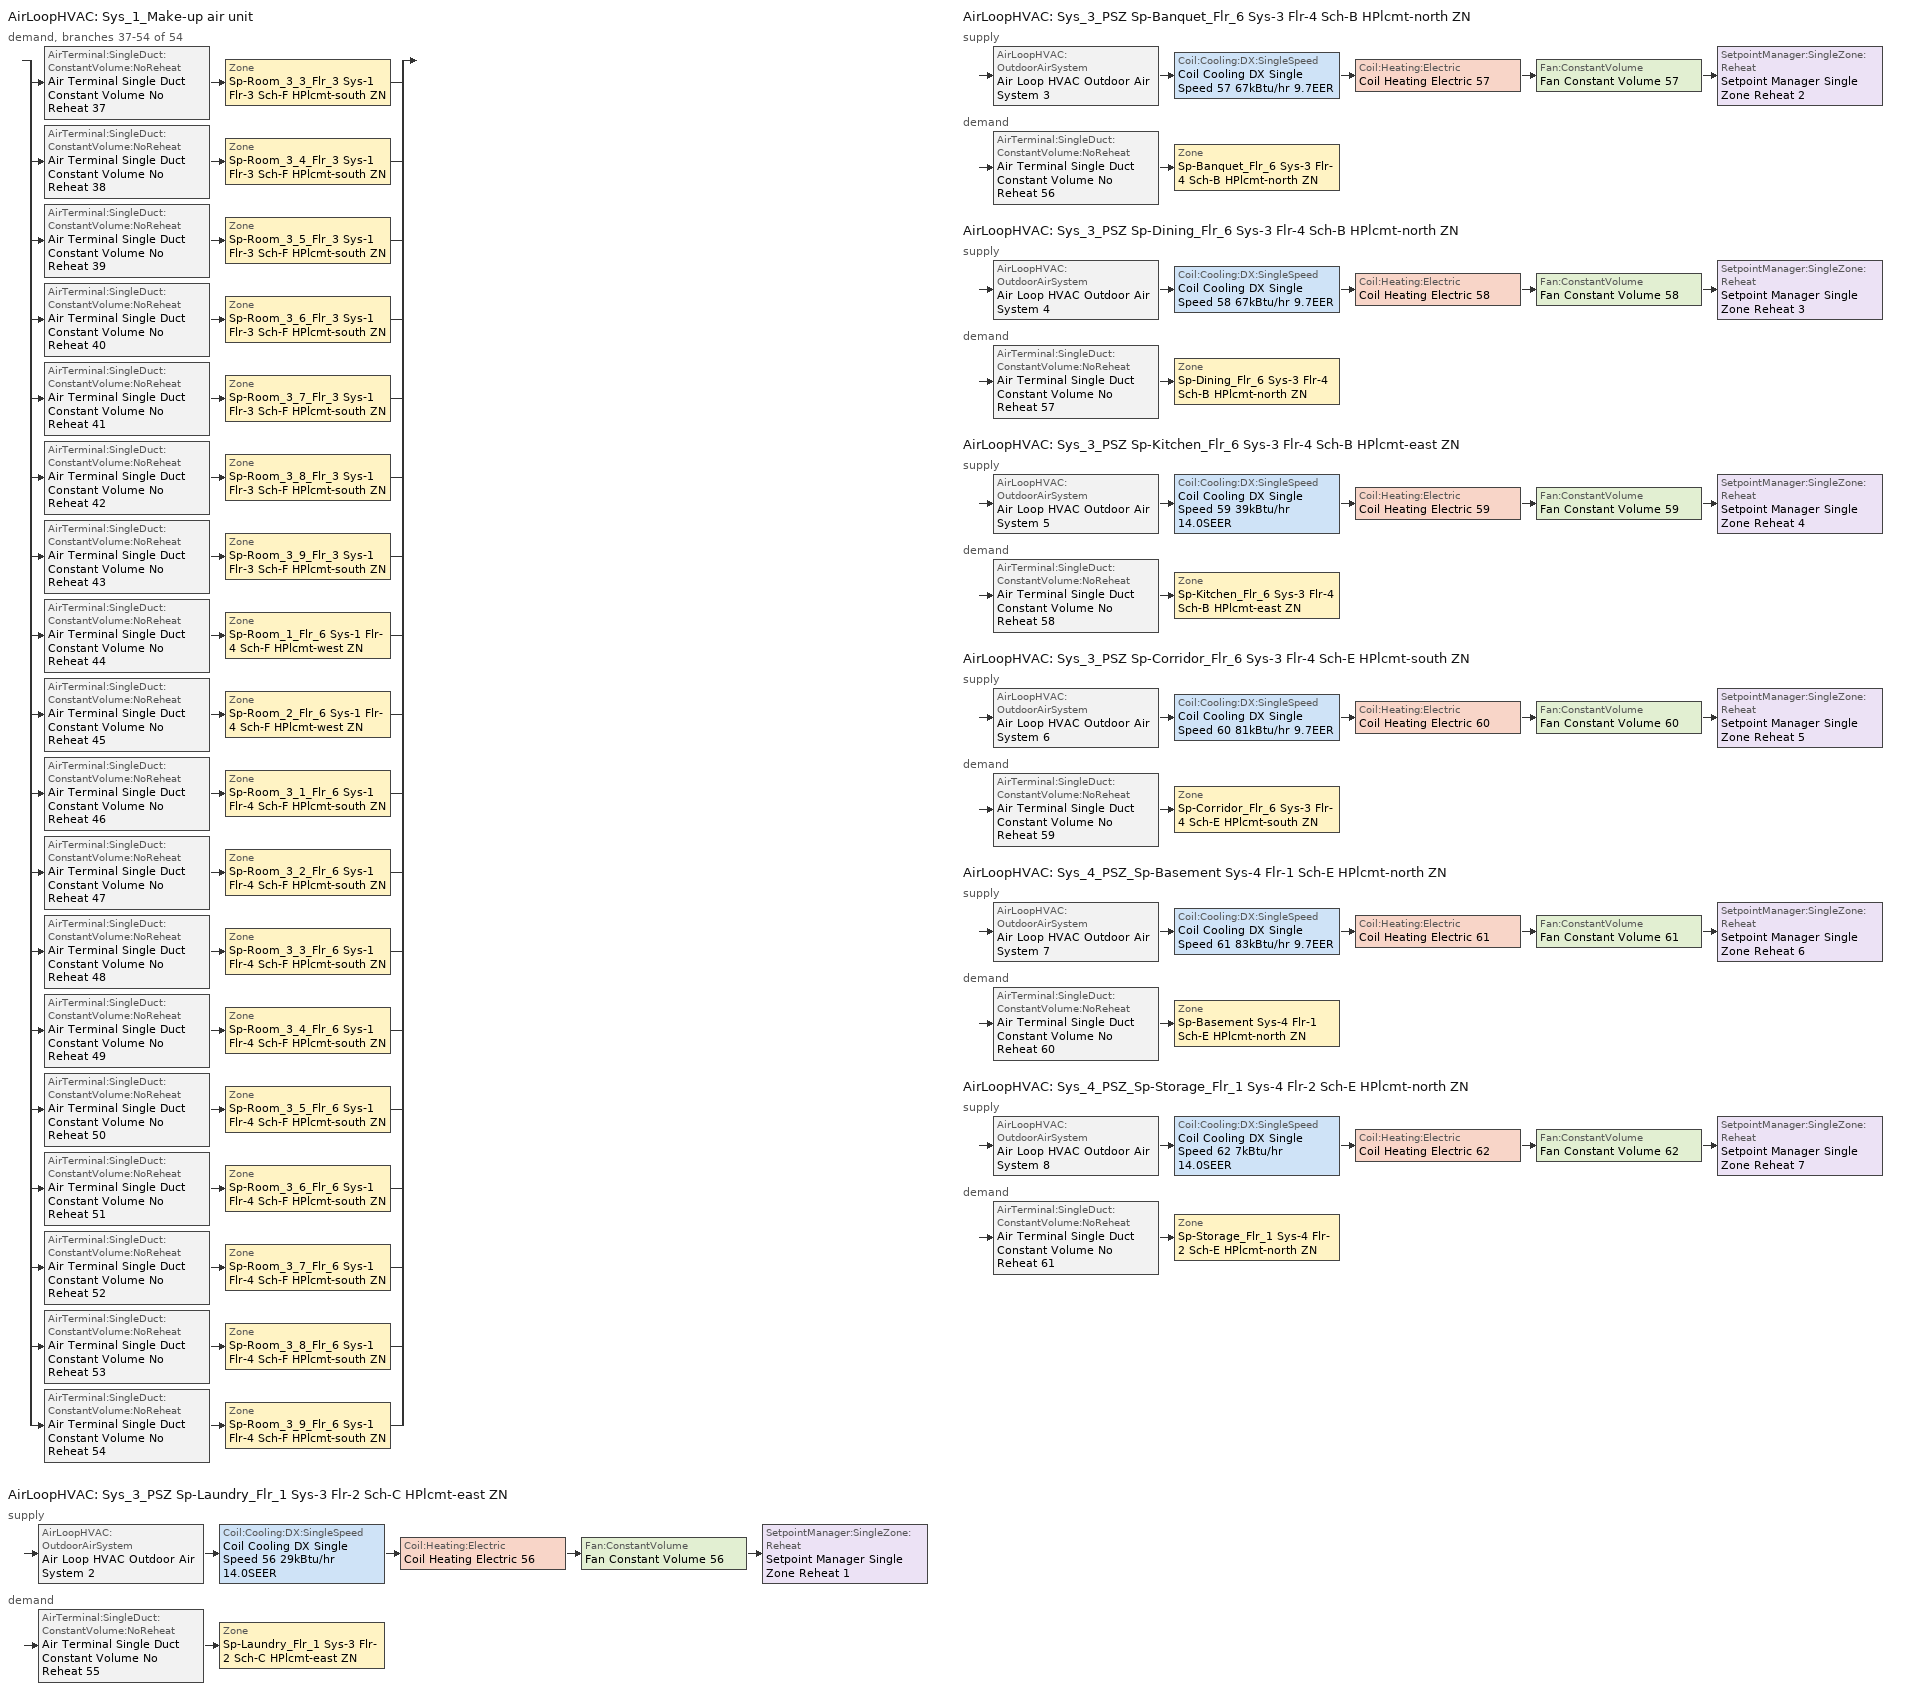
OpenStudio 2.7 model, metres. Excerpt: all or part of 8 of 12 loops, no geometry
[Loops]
AirLoopHVAC 'Sys_1_Make-up air unit'
 demand, branches 37-54 of 54: split
  | AirTerminal:SingleDuct:ConstantVolume:NoReheat 'Air Terminal Single Duct Constant Volume No Reheat 37' > Zone 'Sp-Room_3_3_Flr_3 Sys-1 Flr-3 Sch-F HPlcmt-south ZN'
  | AirTerminal:SingleDuct:ConstantVolume:NoReheat 'Air Terminal Single Duct Constant Volume No Reheat 38' > Zone 'Sp-Room_3_4_Flr_3 Sys-1 Flr-3 Sch-F HPlcmt-south ZN'
  | AirTerminal:SingleDuct:ConstantVolume:NoReheat 'Air Terminal Single Duct Constant Volume No Reheat 39' > Zone 'Sp-Room_3_5_Flr_3 Sys-1 Flr-3 Sch-F HPlcmt-south ZN'
  | AirTerminal:SingleDuct:ConstantVolume:NoReheat 'Air Terminal Single Duct Constant Volume No Reheat 40' > Zone 'Sp-Room_3_6_Flr_3 Sys-1 Flr-3 Sch-F HPlcmt-south ZN'
  | AirTerminal:SingleDuct:ConstantVolume:NoReheat 'Air Terminal Single Duct Constant Volume No Reheat 41' > Zone 'Sp-Room_3_7_Flr_3 Sys-1 Flr-3 Sch-F HPlcmt-south ZN'
  | AirTerminal:SingleDuct:ConstantVolume:NoReheat 'Air Terminal Single Duct Constant Volume No Reheat 42' > Zone 'Sp-Room_3_8_Flr_3 Sys-1 Flr-3 Sch-F HPlcmt-south ZN'
  | AirTerminal:SingleDuct:ConstantVolume:NoReheat 'Air Terminal Single Duct Constant Volume No Reheat 43' > Zone 'Sp-Room_3_9_Flr_3 Sys-1 Flr-3 Sch-F HPlcmt-south ZN'
  | AirTerminal:SingleDuct:ConstantVolume:NoReheat 'Air Terminal Single Duct Constant Volume No Reheat 44' > Zone 'Sp-Room_1_Flr_6 Sys-1 Flr-4 Sch-F HPlcmt-west ZN'
  | AirTerminal:SingleDuct:ConstantVolume:NoReheat 'Air Terminal Single Duct Constant Volume No Reheat 45' > Zone 'Sp-Room_2_Flr_6 Sys-1 Flr-4 Sch-F HPlcmt-west ZN'
  | AirTerminal:SingleDuct:ConstantVolume:NoReheat 'Air Terminal Single Duct Constant Volume No Reheat 46' > Zone 'Sp-Room_3_1_Flr_6 Sys-1 Flr-4 Sch-F HPlcmt-south ZN'
  | AirTerminal:SingleDuct:ConstantVolume:NoReheat 'Air Terminal Single Duct Constant Volume No Reheat 47' > Zone 'Sp-Room_3_2_Flr_6 Sys-1 Flr-4 Sch-F HPlcmt-south ZN'
  | AirTerminal:SingleDuct:ConstantVolume:NoReheat 'Air Terminal Single Duct Constant Volume No Reheat 48' > Zone 'Sp-Room_3_3_Flr_6 Sys-1 Flr-4 Sch-F HPlcmt-south ZN'
  | AirTerminal:SingleDuct:ConstantVolume:NoReheat 'Air Terminal Single Duct Constant Volume No Reheat 49' > Zone 'Sp-Room_3_4_Flr_6 Sys-1 Flr-4 Sch-F HPlcmt-south ZN'
  | AirTerminal:SingleDuct:ConstantVolume:NoReheat 'Air Terminal Single Duct Constant Volume No Reheat 50' > Zone 'Sp-Room_3_5_Flr_6 Sys-1 Flr-4 Sch-F HPlcmt-south ZN'
  | AirTerminal:SingleDuct:ConstantVolume:NoReheat 'Air Terminal Single Duct Constant Volume No Reheat 51' > Zone 'Sp-Room_3_6_Flr_6 Sys-1 Flr-4 Sch-F HPlcmt-south ZN'
  | AirTerminal:SingleDuct:ConstantVolume:NoReheat 'Air Terminal Single Duct Constant Volume No Reheat 52' > Zone 'Sp-Room_3_7_Flr_6 Sys-1 Flr-4 Sch-F HPlcmt-south ZN'
  | AirTerminal:SingleDuct:ConstantVolume:NoReheat 'Air Terminal Single Duct Constant Volume No Reheat 53' > Zone 'Sp-Room_3_8_Flr_6 Sys-1 Flr-4 Sch-F HPlcmt-south ZN'
  | AirTerminal:SingleDuct:ConstantVolume:NoReheat 'Air Terminal Single Duct Constant Volume No Reheat 54' > Zone 'Sp-Room_3_9_Flr_6 Sys-1 Flr-4 Sch-F HPlcmt-south ZN'
AirLoopHVAC 'Sys_3_PSZ Sp-Laundry_Flr_1 Sys-3 Flr-2 Sch-C HPlcmt-east ZN'
 supply: AirLoopHVAC:OutdoorAirSystem 'Air Loop HVAC Outdoor Air System 2' > Coil:Cooling:DX:SingleSpeed 'Coil Cooling DX Single Speed 56 29kBtu/hr 14.0SEER' > Coil:Heating:Electric 'Coil Heating Electric 56' > Fan:ConstantVolume 'Fan Constant Volume 56' > SetpointManager:SingleZone:Reheat 'Setpoint Manager Single Zone Reheat 1'
 demand: AirTerminal:SingleDuct:ConstantVolume:NoReheat 'Air Terminal Single Duct Constant Volume No Reheat 55' > Zone 'Sp-Laundry_Flr_1 Sys-3 Flr-2 Sch-C HPlcmt-east ZN'
AirLoopHVAC 'Sys_3_PSZ Sp-Banquet_Flr_6 Sys-3 Flr-4 Sch-B HPlcmt-north ZN'
 supply: AirLoopHVAC:OutdoorAirSystem 'Air Loop HVAC Outdoor Air System 3' > Coil:Cooling:DX:SingleSpeed 'Coil Cooling DX Single Speed 57 67kBtu/hr 9.7EER' > Coil:Heating:Electric 'Coil Heating Electric 57' > Fan:ConstantVolume 'Fan Constant Volume 57' > SetpointManager:SingleZone:Reheat 'Setpoint Manager Single Zone Reheat 2'
 demand: AirTerminal:SingleDuct:ConstantVolume:NoReheat 'Air Terminal Single Duct Constant Volume No Reheat 56' > Zone 'Sp-Banquet_Flr_6 Sys-3 Flr-4 Sch-B HPlcmt-north ZN'
AirLoopHVAC 'Sys_3_PSZ Sp-Dining_Flr_6 Sys-3 Flr-4 Sch-B HPlcmt-north ZN'
 supply: AirLoopHVAC:OutdoorAirSystem 'Air Loop HVAC Outdoor Air System 4' > Coil:Cooling:DX:SingleSpeed 'Coil Cooling DX Single Speed 58 67kBtu/hr 9.7EER' > Coil:Heating:Electric 'Coil Heating Electric 58' > Fan:ConstantVolume 'Fan Constant Volume 58' > SetpointManager:SingleZone:Reheat 'Setpoint Manager Single Zone Reheat 3'
 demand: AirTerminal:SingleDuct:ConstantVolume:NoReheat 'Air Terminal Single Duct Constant Volume No Reheat 57' > Zone 'Sp-Dining_Flr_6 Sys-3 Flr-4 Sch-B HPlcmt-north ZN'
AirLoopHVAC 'Sys_3_PSZ Sp-Kitchen_Flr_6 Sys-3 Flr-4 Sch-B HPlcmt-east ZN'
 supply: AirLoopHVAC:OutdoorAirSystem 'Air Loop HVAC Outdoor Air System 5' > Coil:Cooling:DX:SingleSpeed 'Coil Cooling DX Single Speed 59 39kBtu/hr 14.0SEER' > Coil:Heating:Electric 'Coil Heating Electric 59' > Fan:ConstantVolume 'Fan Constant Volume 59' > SetpointManager:SingleZone:Reheat 'Setpoint Manager Single Zone Reheat 4'
 demand: AirTerminal:SingleDuct:ConstantVolume:NoReheat 'Air Terminal Single Duct Constant Volume No Reheat 58' > Zone 'Sp-Kitchen_Flr_6 Sys-3 Flr-4 Sch-B HPlcmt-east ZN'
AirLoopHVAC 'Sys_3_PSZ Sp-Corridor_Flr_6 Sys-3 Flr-4 Sch-E HPlcmt-south ZN'
 supply: AirLoopHVAC:OutdoorAirSystem 'Air Loop HVAC Outdoor Air System 6' > Coil:Cooling:DX:SingleSpeed 'Coil Cooling DX Single Speed 60 81kBtu/hr 9.7EER' > Coil:Heating:Electric 'Coil Heating Electric 60' > Fan:ConstantVolume 'Fan Constant Volume 60' > SetpointManager:SingleZone:Reheat 'Setpoint Manager Single Zone Reheat 5'
 demand: AirTerminal:SingleDuct:ConstantVolume:NoReheat 'Air Terminal Single Duct Constant Volume No Reheat 59' > Zone 'Sp-Corridor_Flr_6 Sys-3 Flr-4 Sch-E HPlcmt-south ZN'
AirLoopHVAC 'Sys_4_PSZ_Sp-Basement Sys-4 Flr-1 Sch-E HPlcmt-north ZN'
 supply: AirLoopHVAC:OutdoorAirSystem 'Air Loop HVAC Outdoor Air System 7' > Coil:Cooling:DX:SingleSpeed 'Coil Cooling DX Single Speed 61 83kBtu/hr 9.7EER' > Coil:Heating:Electric 'Coil Heating Electric 61' > Fan:ConstantVolume 'Fan Constant Volume 61' > SetpointManager:SingleZone:Reheat 'Setpoint Manager Single Zone Reheat 6'
 demand: AirTerminal:SingleDuct:ConstantVolume:NoReheat 'Air Terminal Single Duct Constant Volume No Reheat 60' > Zone 'Sp-Basement Sys-4 Flr-1 Sch-E HPlcmt-north ZN'
AirLoopHVAC 'Sys_4_PSZ_Sp-Storage_Flr_1 Sys-4 Flr-2 Sch-E HPlcmt-north ZN'
 supply: AirLoopHVAC:OutdoorAirSystem 'Air Loop HVAC Outdoor Air System 8' > Coil:Cooling:DX:SingleSpeed 'Coil Cooling DX Single Speed 62 7kBtu/hr 14.0SEER' > Coil:Heating:Electric 'Coil Heating Electric 62' > Fan:ConstantVolume 'Fan Constant Volume 62' > SetpointManager:SingleZone:Reheat 'Setpoint Manager Single Zone Reheat 7'
 demand: AirTerminal:SingleDuct:ConstantVolume:NoReheat 'Air Terminal Single Duct Constant Volume No Reheat 61' > Zone 'Sp-Storage_Flr_1 Sys-4 Flr-2 Sch-E HPlcmt-north ZN'
[Sizing:Zone] Zone Cooling Design Supply Air Temperature Input Method=SupplyAirTemperature; Zone Cooling Design Supply Air Temperature {C}=13; Zone Cooling Design Supply Air Temperature Difference {deltaC}=11.11; Zone Heating Design Supply Air Temperature Input Method=SupplyAirTemperature; Zone Heating Design Supply Air Temperature {C}=43; Zone Heating Design Supply Air Temperature Difference {deltaC}=11.11; Zone Cooling Design Supply Air Humidity Ratio {kg-H2O/kg-air}=0.0085; Zone Heating Design Supply Air Humidity Ratio {kg-H2O/kg-air}=0.008; Zone Heating Sizing Factor=1.3; Zone Cooling Sizing Factor=1.1; Cooling Design Air Flow Method=DesignDay; Heating Design Air Flow Method=DesignDay; Account for Dedicated Outdoor Air System=No; Dedicated Outdoor Air System Control Strategy=NeutralSupplyAir; Dedicated Outdoor Air Low Setpoint Temperature for Design {C}=autosize; Dedicated Outdoor Air High Setpoint Temperature for Design {C}=autosize
Sp-Room_3_3_Flr_3 Sys-1 Flr-3 Sch-F HPlcmt-south ZN; Sp-Room_3_4_Flr_3 Sys-1 Flr-3 Sch-F HPlcmt-south ZN; Sp-Room_3_5_Flr_3 Sys-1 Flr-3 Sch-F HPlcmt-south ZN; Sp-Room_3_6_Flr_3 Sys-1 Flr-3 Sch-F HPlcmt-south ZN; Sp-Room_3_7_Flr_3 Sys-1 Flr-3 Sch-F HPlcmt-south ZN; Sp-Room_3_8_Flr_3 Sys-1 Flr-3 Sch-F HPlcmt-south ZN; Sp-Room_3_9_Flr_3 Sys-1 Flr-3 Sch-F HPlcmt-south ZN; Sp-Room_1_Flr_6 Sys-1 Flr-4 Sch-F HPlcmt-west ZN; Sp-Room_2_Flr_6 Sys-1 Flr-4 Sch-F HPlcmt-west ZN; Sp-Room_3_1_Flr_6 Sys-1 Flr-4 Sch-F HPlcmt-south ZN; Sp-Room_3_2_Flr_6 Sys-1 Flr-4 Sch-F HPlcmt-south ZN; Sp-Room_3_3_Flr_6 Sys-1 Flr-4 Sch-F HPlcmt-south ZN; Sp-Room_3_4_Flr_6 Sys-1 Flr-4 Sch-F HPlcmt-south ZN; Sp-Room_3_5_Flr_6 Sys-1 Flr-4 Sch-F HPlcmt-south ZN; Sp-Room_3_6_Flr_6 Sys-1 Flr-4 Sch-F HPlcmt-south ZN; Sp-Room_3_7_Flr_6 Sys-1 Flr-4 Sch-F HPlcmt-south ZN; Sp-Room_3_8_Flr_6 Sys-1 Flr-4 Sch-F HPlcmt-south ZN; Sp-Room_3_9_Flr_6 Sys-1 Flr-4 Sch-F HPlcmt-south ZN; Sp-Laundry_Flr_1 Sys-3 Flr-2 Sch-C HPlcmt-east ZN; Sp-Banquet_Flr_6 Sys-3 Flr-4 Sch-B HPlcmt-north ZN; Sp-Dining_Flr_6 Sys-3 Flr-4 Sch-B HPlcmt-north ZN; Sp-Kitchen_Flr_6 Sys-3 Flr-4 Sch-B HPlcmt-east ZN; Sp-Corridor_Flr_6 Sys-3 Flr-4 Sch-E HPlcmt-south ZN; Sp-Basement Sys-4 Flr-1 Sch-E HPlcmt-north ZN; Sp-Storage_Flr_1 Sys-4 Flr-2 Sch-E HPlcmt-north ZN
[Zone equipment]
Sp-Room_3_3_Flr_3 Sys-1 Flr-3 Sch-F HPlcmt-south ZN: Sp-Room_3_3_Flr_3 Sys-1 Flr-3 Sch-F HPlcmt-south ZN PTAC, Zone HVAC Baseboard Convective Electric 37, Air Terminal Single Duct Constant Volume No Reheat 37
Sp-Room_3_4_Flr_3 Sys-1 Flr-3 Sch-F HPlcmt-south ZN: Sp-Room_3_4_Flr_3 Sys-1 Flr-3 Sch-F HPlcmt-south ZN PTAC, Zone HVAC Baseboard Convective Electric 38, Air Terminal Single Duct Constant Volume No Reheat 38
Sp-Room_3_5_Flr_3 Sys-1 Flr-3 Sch-F HPlcmt-south ZN: Sp-Room_3_5_Flr_3 Sys-1 Flr-3 Sch-F HPlcmt-south ZN PTAC, Zone HVAC Baseboard Convective Electric 39, Air Terminal Single Duct Constant Volume No Reheat 39
Sp-Room_3_6_Flr_3 Sys-1 Flr-3 Sch-F HPlcmt-south ZN: Sp-Room_3_6_Flr_3 Sys-1 Flr-3 Sch-F HPlcmt-south ZN PTAC, Zone HVAC Baseboard Convective Electric 40, Air Terminal Single Duct Constant Volume No Reheat 40
Sp-Room_3_7_Flr_3 Sys-1 Flr-3 Sch-F HPlcmt-south ZN: Sp-Room_3_7_Flr_3 Sys-1 Flr-3 Sch-F HPlcmt-south ZN PTAC, Zone HVAC Baseboard Convective Electric 41, Air Terminal Single Duct Constant Volume No Reheat 41
Sp-Room_3_8_Flr_3 Sys-1 Flr-3 Sch-F HPlcmt-south ZN: Sp-Room_3_8_Flr_3 Sys-1 Flr-3 Sch-F HPlcmt-south ZN PTAC, Zone HVAC Baseboard Convective Electric 42, Air Terminal Single Duct Constant Volume No Reheat 42
Sp-Room_3_9_Flr_3 Sys-1 Flr-3 Sch-F HPlcmt-south ZN: Sp-Room_3_9_Flr_3 Sys-1 Flr-3 Sch-F HPlcmt-south ZN PTAC, Zone HVAC Baseboard Convective Electric 43, Air Terminal Single Duct Constant Volume No Reheat 43
Sp-Room_1_Flr_6 Sys-1 Flr-4 Sch-F HPlcmt-west ZN: Sp-Room_1_Flr_6 Sys-1 Flr-4 Sch-F HPlcmt-west ZN PTAC, Zone HVAC Baseboard Convective Electric 44, Air Terminal Single Duct Constant Volume No Reheat 44
Sp-Room_2_Flr_6 Sys-1 Flr-4 Sch-F HPlcmt-west ZN: Sp-Room_2_Flr_6 Sys-1 Flr-4 Sch-F HPlcmt-west ZN PTAC, Zone HVAC Baseboard Convective Electric 45, Air Terminal Single Duct Constant Volume No Reheat 45
Sp-Room_3_1_Flr_6 Sys-1 Flr-4 Sch-F HPlcmt-south ZN: Sp-Room_3_1_Flr_6 Sys-1 Flr-4 Sch-F HPlcmt-south ZN PTAC, Zone HVAC Baseboard Convective Electric 46, Air Terminal Single Duct Constant Volume No Reheat 46
Sp-Room_3_2_Flr_6 Sys-1 Flr-4 Sch-F HPlcmt-south ZN: Sp-Room_3_2_Flr_6 Sys-1 Flr-4 Sch-F HPlcmt-south ZN PTAC, Zone HVAC Baseboard Convective Electric 47, Air Terminal Single Duct Constant Volume No Reheat 47
Sp-Room_3_3_Flr_6 Sys-1 Flr-4 Sch-F HPlcmt-south ZN: Sp-Room_3_3_Flr_6 Sys-1 Flr-4 Sch-F HPlcmt-south ZN PTAC, Zone HVAC Baseboard Convective Electric 48, Air Terminal Single Duct Constant Volume No Reheat 48
Sp-Room_3_4_Flr_6 Sys-1 Flr-4 Sch-F HPlcmt-south ZN: Sp-Room_3_4_Flr_6 Sys-1 Flr-4 Sch-F HPlcmt-south ZN PTAC, Zone HVAC Baseboard Convective Electric 49, Air Terminal Single Duct Constant Volume No Reheat 49
Sp-Room_3_5_Flr_6 Sys-1 Flr-4 Sch-F HPlcmt-south ZN: Sp-Room_3_5_Flr_6 Sys-1 Flr-4 Sch-F HPlcmt-south ZN PTAC, Zone HVAC Baseboard Convective Electric 50, Air Terminal Single Duct Constant Volume No Reheat 50
Sp-Room_3_6_Flr_6 Sys-1 Flr-4 Sch-F HPlcmt-south ZN: Sp-Room_3_6_Flr_6 Sys-1 Flr-4 Sch-F HPlcmt-south ZN PTAC, Zone HVAC Baseboard Convective Electric 51, Air Terminal Single Duct Constant Volume No Reheat 51
Sp-Room_3_7_Flr_6 Sys-1 Flr-4 Sch-F HPlcmt-south ZN: Sp-Room_3_7_Flr_6 Sys-1 Flr-4 Sch-F HPlcmt-south ZN PTAC, Zone HVAC Baseboard Convective Electric 52, Air Terminal Single Duct Constant Volume No Reheat 52
Sp-Room_3_8_Flr_6 Sys-1 Flr-4 Sch-F HPlcmt-south ZN: Sp-Room_3_8_Flr_6 Sys-1 Flr-4 Sch-F HPlcmt-south ZN PTAC, Zone HVAC Baseboard Convective Electric 53, Air Terminal Single Duct Constant Volume No Reheat 53
Sp-Room_3_9_Flr_6 Sys-1 Flr-4 Sch-F HPlcmt-south ZN: Sp-Room_3_9_Flr_6 Sys-1 Flr-4 Sch-F HPlcmt-south ZN PTAC, Zone HVAC Baseboard Convective Electric 54, Air Terminal Single Duct Constant Volume No Reheat 54
Sp-Laundry_Flr_1 Sys-3 Flr-2 Sch-C HPlcmt-east ZN: Air Terminal Single Duct Constant Volume No Reheat 55, Zone HVAC Baseboard Convective Electric 55
Sp-Banquet_Flr_6 Sys-3 Flr-4 Sch-B HPlcmt-north ZN: Air Terminal Single Duct Constant Volume No Reheat 56, Zone HVAC Baseboard Convective Electric 56
Sp-Dining_Flr_6 Sys-3 Flr-4 Sch-B HPlcmt-north ZN: Air Terminal Single Duct Constant Volume No Reheat 57, Zone HVAC Baseboard Convective Electric 57
Sp-Kitchen_Flr_6 Sys-3 Flr-4 Sch-B HPlcmt-east ZN: Air Terminal Single Duct Constant Volume No Reheat 58, Zone HVAC Baseboard Convective Electric 58
Sp-Corridor_Flr_6 Sys-3 Flr-4 Sch-E HPlcmt-south ZN: Air Terminal Single Duct Constant Volume No Reheat 59, Zone HVAC Baseboard Convective Electric 59
Sp-Basement Sys-4 Flr-1 Sch-E HPlcmt-north ZN: Air Terminal Single Duct Constant Volume No Reheat 60, Zone HVAC Baseboard Convective Electric 60
Sp-Storage_Flr_1 Sys-4 Flr-2 Sch-E HPlcmt-north ZN: Air Terminal Single Duct Constant Volume No Reheat 61, Zone HVAC Baseboard Convective Electric 61
[AirLoopHVAC] Design Supply Air Flow Rate {m3/s}=AutoSize
Name | Availability Schedule
Sys_3_PSZ Sp-Laundry_Flr_1 Sys-3 Flr-2 Sch-C HPlcmt-east ZN | Sys_3_PSZ Sp-Laundry_Flr_1 Sys-3 Flr-2 Sch-C HPlcmt-east ZN Occ Sch
Sys_3_PSZ Sp-Banquet_Flr_6 Sys-3 Flr-4 Sch-B HPlcmt-north ZN | Sys_3_PSZ Sp-Banquet_Flr_6 Sys-3 Flr-4 Sch-B HPlcmt-north ZN Occ Sch
Sys_3_PSZ Sp-Dining_Flr_6 Sys-3 Flr-4 Sch-B HPlcmt-north ZN | Sys_3_PSZ Sp-Dining_Flr_6 Sys-3 Flr-4 Sch-B HPlcmt-north ZN Occ Sch
Sys_3_PSZ Sp-Kitchen_Flr_6 Sys-3 Flr-4 Sch-B HPlcmt-east ZN | Sys_3_PSZ Sp-Kitchen_Flr_6 Sys-3 Flr-4 Sch-B HPlcmt-east ZN Occ Sch
Sys_3_PSZ Sp-Corridor_Flr_6 Sys-3 Flr-4 Sch-E HPlcmt-south ZN | Sys_3_PSZ Sp-Corridor_Flr_6 Sys-3 Flr-4 Sch-E HPlcmt-south ZN Occ Sch
Sys_4_PSZ_Sp-Basement Sys-4 Flr-1 Sch-E HPlcmt-north ZN | Sys_4_PSZ_Sp-Basement Sys-4 Flr-1 Sch-E HPlcmt-north ZN Occ Sch
Sys_4_PSZ_Sp-Storage_Flr_1 Sys-4 Flr-2 Sch-E HPlcmt-north ZN | Sys_4_PSZ_Sp-Storage_Flr_1 Sys-4 Flr-2 Sch-E HPlcmt-north ZN Occ Sch
[Sizing:System] Type of Load to Size On=Sensible; Design Outdoor Air Flow Rate {m3/s}=Autosize; Central Heating Maximum System Air Flow Ratio=1; Preheat Design Temperature {C}=7; Preheat Design Humidity Ratio {kg-H2O/kg-Air}=0.008; Precool Design Temperature {C}=13; Precool Design Humidity Ratio {kg-H2O/kg-Air}=0.008; Central Cooling Design Supply Air Temperature {C}=13; Central Heating Design Supply Air Temperature {C}=43; Sizing Option=NonCoincident; 100% Outdoor Air in Cooling=No; 100% Outdoor Air in Heating=No; Central Cooling Design Supply Air Humidity Ratio {kg-H2O/kg-Air}=0.0085; Central Heating Design Supply Air Humidity Ratio {kg-H2O/kg-Air}=0.008; Cooling Design Air Flow Method=DesignDay; Cooling Design Air Flow Rate {m3/s}=0; Heating Design Air Flow Method=DesignDay; Heating Design Air Flow Rate {m3/s}=0; System Outdoor Air Method=ZoneSum; Zone Maximum Outdoor Air Fraction=1; Cooling Supply Air Flow Rate Per Floor Area {m3/s-m2}=0.00996765; Cooling Fraction of Autosized Cooling Supply Air Flow Rate=1; Cooling Supply Air Flow Rate Per Unit Cooling Capacity {m3/s-W}=3.94755e-05; Heating Supply Air Flow Rate Per Floor Area {m3/s-m2}=0.00996765; Heating Fraction of Autosized Heating Supply Air Flow Rate=1; Heating Fraction of Autosized Cooling Supply Air Flow Rate=1; Heating Supply Air Flow Rate Per Unit Heating Capacity {m3/s-W}=3.15882e-05; Cooling Design Capacity Method=CoolingDesignCapacity; Cooling Design Capacity {W}=autosize; Cooling Design Capacity Per Floor Area {W/m2}=234.7; Fraction of Autosized Cooling Design Capacity=1; Heating Design Capacity Method=HeatingDesignCapacity; Heating Design Capacity {W}=autosize; Heating Design Capacity Per Floor Area {W/m2}=157; Fraction of Autosized Heating Design Capacity=1; Central Cooling Capacity Control Method=OnOff
Sys_3_PSZ Sp-Laundry_Flr_1 Sys-3 Flr-2 Sch-C HPlcmt-east ZN; Sys_3_PSZ Sp-Banquet_Flr_6 Sys-3 Flr-4 Sch-B HPlcmt-north ZN; Sys_3_PSZ Sp-Dining_Flr_6 Sys-3 Flr-4 Sch-B HPlcmt-north ZN; Sys_3_PSZ Sp-Kitchen_Flr_6 Sys-3 Flr-4 Sch-B HPlcmt-east ZN; Sys_3_PSZ Sp-Corridor_Flr_6 Sys-3 Flr-4 Sch-E HPlcmt-south ZN; Sys_4_PSZ_Sp-Basement Sys-4 Flr-1 Sch-E HPlcmt-north ZN; Sys_4_PSZ_Sp-Storage_Flr_1 Sys-4 Flr-2 Sch-E HPlcmt-north ZN
[Fan:ConstantVolume] Availability Schedule=Always On Discrete; Fan Total Efficiency=0.39975; Pressure Rise {Pa}=640; Maximum Flow Rate {m3/s}=AutoSize; Motor Efficiency=0.615
Fan Constant Volume 38; Fan Constant Volume 39; Fan Constant Volume 40; Fan Constant Volume 41; Fan Constant Volume 42; Fan Constant Volume 43; Fan Constant Volume 44; Fan Constant Volume 45; Fan Constant Volume 46; Fan Constant Volume 47; Fan Constant Volume 48; Fan Constant Volume 49; Fan Constant Volume 50; Fan Constant Volume 51; Fan Constant Volume 52; Fan Constant Volume 53; Fan Constant Volume 54; Fan Constant Volume 55; Fan Constant Volume 56; Fan Constant Volume 57; Fan Constant Volume 58; Fan Constant Volume 59; Fan Constant Volume 60; Fan Constant Volume 61; Fan Constant Volume 62
[Coil:Heating:Electric]
Name | Availability Schedule
Coil Heating Electric 38; Coil Heating Electric 39; Coil Heating Electric 40; Coil Heating Electric 41; Coil Heating Electric 42; Coil Heating Electric 43; Coil Heating Electric 44; Coil Heating Electric 45; Coil Heating Electric 46; Coil Heating Electric 47; Coil Heating Electric 48; Coil Heating Electric 49; Coil Heating Electric 50; Coil Heating Electric 51; Coil Heating Electric 52; Coil Heating Electric 53; Coil Heating Electric 54; Coil Heating Electric 55 | ON_OFF_ALWAYS_OFF
Coil Heating Electric 56; Coil Heating Electric 57; Coil Heating Electric 58; Coil Heating Electric 59; Coil Heating Electric 60; Coil Heating Electric 61; Coil Heating Electric 62 | Always On Discrete
[Coil:Cooling:DX:SingleSpeed] Availability Schedule=Always On Discrete; Rated Total Cooling Capacity {W}=autosize; Rated Sensible Heat Ratio=autosize; Rated Air Flow Rate {m3/s}=autosize; Rated Evaporator Fan Power Per Volume Flow Rate {W/(m3/s)}=773.3; Total Cooling Capacity Function of Temperature Curve=DXCOOL-NECB2011-REF-CAPFT; Total Cooling Capacity Function of Flow Fraction Curve=DXCOOL-NECB2011-REF-CAPFFLOW; Energy Input Ratio Function of Temperature Curve=DXCOOL-NECB2011-REF-COOLEIRFT; Energy Input Ratio Function of Flow Fraction Curve=DXCOOL-NECB2011-REF-COOLEIRFFLOW; Part Load Fraction Correlation Curve=DXCOOL-NECB2011-REF-COOLPLFFPLR; Condenser Type=AirCooled; Evaporative Condenser Effectiveness=0; Evaporative Condenser Air Flow Rate {m3/s}=Autosize; Evaporative Condenser Pump Rated Power Consumption {W}=Autosize; Crankcase Heater Capacity {W}=0; Maximum Outdoor Dry-Bulb Temperature for Crankcase Heater Operation {C}=0; Basin Heater Capacity {W/K}=0; Basin Heater Setpoint Temperature {C}=10
Name | Rated COP {W/W}
Coil Cooling DX Single Speed 38 4kBtu/hr 11.0EER; Coil Cooling DX Single Speed 39 4kBtu/hr 11.0EER; Coil Cooling DX Single Speed 40 4kBtu/hr 11.0EER; Coil Cooling DX Single Speed 41 4kBtu/hr 11.0EER; Coil Cooling DX Single Speed 42 4kBtu/hr 11.0EER; Coil Cooling DX Single Speed 43 4kBtu/hr 11.0EER; Coil Cooling DX Single Speed 44 4kBtu/hr 11.0EER | 3.80183
Coil Cooling DX Single Speed 45 13kBtu/hr 9.8EER | 3.38752
Coil Cooling DX Single Speed 46 12kBtu/hr 9.9EER | 3.43301
Coil Cooling DX Single Speed 47 9kBtu/hr 10.7EER | 3.68751
Coil Cooling DX Single Speed 48 9kBtu/hr 10.7EER | 3.68387
Coil Cooling DX Single Speed 49 9kBtu/hr 10.7EER; Coil Cooling DX Single Speed 50 9kBtu/hr 10.7EER; Coil Cooling DX Single Speed 51 9kBtu/hr 10.7EER; Coil Cooling DX Single Speed 52 9kBtu/hr 10.7EER | 3.68376
Coil Cooling DX Single Speed 53 9kBtu/hr 10.7EER | 3.68377
Coil Cooling DX Single Speed 54 9kBtu/hr 10.7EER | 3.68408
Coil Cooling DX Single Speed 55 9kBtu/hr 10.7EER | 3.69112
Coil Cooling DX Single Speed 56 29kBtu/hr 14.0SEER; Coil Cooling DX Single Speed 59 39kBtu/hr 14.0SEER; Coil Cooling DX Single Speed 62 7kBtu/hr 14.0SEER | 4.11713
Coil Cooling DX Single Speed 57 67kBtu/hr 9.7EER; Coil Cooling DX Single Speed 58 67kBtu/hr 9.7EER; Coil Cooling DX Single Speed 60 81kBtu/hr 9.7EER; Coil Cooling DX Single Speed 61 83kBtu/hr 9.7EER | 3.36599
[Controller:OutdoorAir] Minimum Outdoor Air Flow Rate {m3/s}=autosize; Maximum Outdoor Air Flow Rate {m3/s}=Autosize; Economizer Control Action Type=ModulateFlow; Lockout Type=NoLockout; Minimum Limit Type=FixedMinimum; High Humidity Control=No; Heat Recovery Bypass Control Type=BypassWhenWithinEconomizerLimits
Name | Economizer Control Type | Economizer Maximum Limit Dry-Bulb Temperature {C} | Economizer Maximum Limit Enthalpy {J/kg} | Economizer Minimum Limit Dry-Bulb Temperature {C} | Minimum Outdoor Air Schedule | Controller Mechanical Ventilation
Controller Outdoor Air 2 | NoEconomizer | 28 | 64000 | -100 | Sys_3_PSZ Sp-Laundry_Flr_1 Sys-3 Flr-2 Sch-C HPlcmt-east ZN Occ Sch | Controller Mechanical Ventilation 2
Controller Outdoor Air 3 | NoEconomizer | 28 | 64000 | -100 | Sys_3_PSZ Sp-Banquet_Flr_6 Sys-3 Flr-4 Sch-B HPlcmt-north ZN Occ Sch | Controller Mechanical Ventilation 3
Controller Outdoor Air 4 | NoEconomizer | 28 | 64000 | -100 | Sys_3_PSZ Sp-Dining_Flr_6 Sys-3 Flr-4 Sch-B HPlcmt-north ZN Occ Sch | Controller Mechanical Ventilation 4
Controller Outdoor Air 5 | NoEconomizer | 28 | 64000 | -100 | Sys_3_PSZ Sp-Kitchen_Flr_6 Sys-3 Flr-4 Sch-B HPlcmt-east ZN Occ Sch | Controller Mechanical Ventilation 5
Controller Outdoor Air 6 | DifferentialEnthalpy |  |  |  | Sys_3_PSZ Sp-Corridor_Flr_6 Sys-3 Flr-4 Sch-E HPlcmt-south ZN Occ Sch | Controller Mechanical Ventilation 6
Controller Outdoor Air 7 | DifferentialEnthalpy |  |  |  | Sys_4_PSZ_Sp-Basement Sys-4 Flr-1 Sch-E HPlcmt-north ZN Occ Sch | Controller Mechanical Ventilation 7
Controller Outdoor Air 8 | NoEconomizer | 28 | 64000 | -100 | Sys_4_PSZ_Sp-Storage_Flr_1 Sys-4 Flr-2 Sch-E HPlcmt-north ZN Occ Sch | Controller Mechanical Ventilation 8
[Controller:MechanicalVentilation] Availability Schedule=Always On Discrete; System Outdoor Air Method=ZoneSum
Controller Mechanical Ventilation 2; Controller Mechanical Ventilation 3; Controller Mechanical Ventilation 4; Controller Mechanical Ventilation 5; Controller Mechanical Ventilation 6; Controller Mechanical Ventilation 7; Controller Mechanical Ventilation 8
[AirLoopHVAC:OutdoorAirSystem]
Name | Controller
Air Loop HVAC Outdoor Air System 2 | Controller Outdoor Air 2
Air Loop HVAC Outdoor Air System 3 | Controller Outdoor Air 3
Air Loop HVAC Outdoor Air System 4 | Controller Outdoor Air 4
Air Loop HVAC Outdoor Air System 5 | Controller Outdoor Air 5
Air Loop HVAC Outdoor Air System 6 | Controller Outdoor Air 6
Air Loop HVAC Outdoor Air System 7 | Controller Outdoor Air 7
Air Loop HVAC Outdoor Air System 8 | Controller Outdoor Air 8
[ZoneHVAC:PackagedTerminalAirConditioner] Availability Schedule=Always On Discrete; Supply Air Flow Rate During Cooling Operation {m3/s}=Autosize; Supply Air Flow Rate During Heating Operation {m3/s}=Autosize; Supply Air Flow Rate When No Cooling or Heating is Needed {m3/s}=Autosize; Outdoor Air Flow Rate During Cooling Operation {m3/s}=1e-005; Outdoor Air Flow Rate During Heating Operation {m3/s}=1e-005; Outdoor Air Flow Rate When No Cooling or Heating is Needed {m3/s}=1e-005; Fan Placement=DrawThrough
Name | Supply Air Fan | Heating Coil | Cooling Coil
Sp-Room_3_3_Flr_3 Sys-1 Flr-3 Sch-F HPlcmt-south ZN PTAC | Fan Constant Volume 38 | Coil Heating Electric 38 | Coil Cooling DX Single Speed 38 4kBtu/hr 11.0EER
Sp-Room_3_4_Flr_3 Sys-1 Flr-3 Sch-F HPlcmt-south ZN PTAC | Fan Constant Volume 39 | Coil Heating Electric 39 | Coil Cooling DX Single Speed 39 4kBtu/hr 11.0EER
Sp-Room_3_5_Flr_3 Sys-1 Flr-3 Sch-F HPlcmt-south ZN PTAC | Fan Constant Volume 40 | Coil Heating Electric 40 | Coil Cooling DX Single Speed 40 4kBtu/hr 11.0EER
Sp-Room_3_6_Flr_3 Sys-1 Flr-3 Sch-F HPlcmt-south ZN PTAC | Fan Constant Volume 41 | Coil Heating Electric 41 | Coil Cooling DX Single Speed 41 4kBtu/hr 11.0EER
Sp-Room_3_7_Flr_3 Sys-1 Flr-3 Sch-F HPlcmt-south ZN PTAC | Fan Constant Volume 42 | Coil Heating Electric 42 | Coil Cooling DX Single Speed 42 4kBtu/hr 11.0EER
Sp-Room_3_8_Flr_3 Sys-1 Flr-3 Sch-F HPlcmt-south ZN PTAC | Fan Constant Volume 43 | Coil Heating Electric 43 | Coil Cooling DX Single Speed 43 4kBtu/hr 11.0EER
Sp-Room_3_9_Flr_3 Sys-1 Flr-3 Sch-F HPlcmt-south ZN PTAC | Fan Constant Volume 44 | Coil Heating Electric 44 | Coil Cooling DX Single Speed 44 4kBtu/hr 11.0EER
Sp-Room_1_Flr_6 Sys-1 Flr-4 Sch-F HPlcmt-west ZN PTAC | Fan Constant Volume 45 | Coil Heating Electric 45 | Coil Cooling DX Single Speed 45 13kBtu/hr 9.8EER
Sp-Room_2_Flr_6 Sys-1 Flr-4 Sch-F HPlcmt-west ZN PTAC | Fan Constant Volume 46 | Coil Heating Electric 46 | Coil Cooling DX Single Speed 46 12kBtu/hr 9.9EER
Sp-Room_3_1_Flr_6 Sys-1 Flr-4 Sch-F HPlcmt-south ZN PTAC | Fan Constant Volume 47 | Coil Heating Electric 47 | Coil Cooling DX Single Speed 47 9kBtu/hr 10.7EER
Sp-Room_3_2_Flr_6 Sys-1 Flr-4 Sch-F HPlcmt-south ZN PTAC | Fan Constant Volume 48 | Coil Heating Electric 48 | Coil Cooling DX Single Speed 48 9kBtu/hr 10.7EER
Sp-Room_3_3_Flr_6 Sys-1 Flr-4 Sch-F HPlcmt-south ZN PTAC | Fan Constant Volume 49 | Coil Heating Electric 49 | Coil Cooling DX Single Speed 49 9kBtu/hr 10.7EER
Sp-Room_3_4_Flr_6 Sys-1 Flr-4 Sch-F HPlcmt-south ZN PTAC | Fan Constant Volume 50 | Coil Heating Electric 50 | Coil Cooling DX Single Speed 50 9kBtu/hr 10.7EER
Sp-Room_3_5_Flr_6 Sys-1 Flr-4 Sch-F HPlcmt-south ZN PTAC | Fan Constant Volume 51 | Coil Heating Electric 51 | Coil Cooling DX Single Speed 51 9kBtu/hr 10.7EER
Sp-Room_3_6_Flr_6 Sys-1 Flr-4 Sch-F HPlcmt-south ZN PTAC | Fan Constant Volume 52 | Coil Heating Electric 52 | Coil Cooling DX Single Speed 52 9kBtu/hr 10.7EER
Sp-Room_3_7_Flr_6 Sys-1 Flr-4 Sch-F HPlcmt-south ZN PTAC | Fan Constant Volume 53 | Coil Heating Electric 53 | Coil Cooling DX Single Speed 53 9kBtu/hr 10.7EER
Sp-Room_3_8_Flr_6 Sys-1 Flr-4 Sch-F HPlcmt-south ZN PTAC | Fan Constant Volume 54 | Coil Heating Electric 54 | Coil Cooling DX Single Speed 54 9kBtu/hr 10.7EER
Sp-Room_3_9_Flr_6 Sys-1 Flr-4 Sch-F HPlcmt-south ZN PTAC | Fan Constant Volume 55 | Coil Heating Electric 55 | Coil Cooling DX Single Speed 55 9kBtu/hr 10.7EER
[ZoneHVAC:Baseboard:Convective:Electric] Availability Schedule=Always On Discrete; Nominal Capacity {W}=autosize; Efficiency=1
Zone HVAC Baseboard Convective Electric 37; Zone HVAC Baseboard Convective Electric 38; Zone HVAC Baseboard Convective Electric 39; Zone HVAC Baseboard Convective Electric 40; Zone HVAC Baseboard Convective Electric 41; Zone HVAC Baseboard Convective Electric 42; Zone HVAC Baseboard Convective Electric 43; Zone HVAC Baseboard Convective Electric 44; Zone HVAC Baseboard Convective Electric 45; Zone HVAC Baseboard Convective Electric 46; Zone HVAC Baseboard Convective Electric 47; Zone HVAC Baseboard Convective Electric 48; Zone HVAC Baseboard Convective Electric 49; Zone HVAC Baseboard Convective Electric 50; Zone HVAC Baseboard Convective Electric 51; Zone HVAC Baseboard Convective Electric 52; Zone HVAC Baseboard Convective Electric 53; Zone HVAC Baseboard Convective Electric 54; Zone HVAC Baseboard Convective Electric 55; Zone HVAC Baseboard Convective Electric 56; Zone HVAC Baseboard Convective Electric 57; Zone HVAC Baseboard Convective Electric 58; Zone HVAC Baseboard Convective Electric 59; Zone HVAC Baseboard Convective Electric 60; Zone HVAC Baseboard Convective Electric 61
[AirTerminal:SingleDuct:ConstantVolume:NoReheat] Availability Schedule=Always On Discrete; Maximum Air Flow Rate {m3/s}=AutoSize
Air Terminal Single Duct Constant Volume No Reheat 37; Air Terminal Single Duct Constant Volume No Reheat 38; Air Terminal Single Duct Constant Volume No Reheat 39; Air Terminal Single Duct Constant Volume No Reheat 40; Air Terminal Single Duct Constant Volume No Reheat 41; Air Terminal Single Duct Constant Volume No Reheat 42; Air Terminal Single Duct Constant Volume No Reheat 43; Air Terminal Single Duct Constant Volume No Reheat 44; Air Terminal Single Duct Constant Volume No Reheat 45; Air Terminal Single Duct Constant Volume No Reheat 46; Air Terminal Single Duct Constant Volume No Reheat 47; Air Terminal Single Duct Constant Volume No Reheat 48; Air Terminal Single Duct Constant Volume No Reheat 49; Air Terminal Single Duct Constant Volume No Reheat 50; Air Terminal Single Duct Constant Volume No Reheat 51; Air Terminal Single Duct Constant Volume No Reheat 52; Air Terminal Single Duct Constant Volume No Reheat 53; Air Terminal Single Duct Constant Volume No Reheat 54; Air Terminal Single Duct Constant Volume No Reheat 55; Air Terminal Single Duct Constant Volume No Reheat 56; Air Terminal Single Duct Constant Volume No Reheat 57; Air Terminal Single Duct Constant Volume No Reheat 58; Air Terminal Single Duct Constant Volume No Reheat 59; Air Terminal Single Duct Constant Volume No Reheat 60; Air Terminal Single Duct Constant Volume No Reheat 61
[SetpointManager:SingleZone:Reheat] Minimum Supply Air Temperature {C}=13; Maximum Supply Air Temperature {C}=43
Name | Control Zone
Setpoint Manager Single Zone Reheat 1 | Sp-Laundry_Flr_1 Sys-3 Flr-2 Sch-C HPlcmt-east ZN
Setpoint Manager Single Zone Reheat 2 | Sp-Banquet_Flr_6 Sys-3 Flr-4 Sch-B HPlcmt-north ZN
Setpoint Manager Single Zone Reheat 3 | Sp-Dining_Flr_6 Sys-3 Flr-4 Sch-B HPlcmt-north ZN
Setpoint Manager Single Zone Reheat 4 | Sp-Kitchen_Flr_6 Sys-3 Flr-4 Sch-B HPlcmt-east ZN
Setpoint Manager Single Zone Reheat 5 | Sp-Corridor_Flr_6 Sys-3 Flr-4 Sch-E HPlcmt-south ZN
Setpoint Manager Single Zone Reheat 6 | Sp-Basement Sys-4 Flr-1 Sch-E HPlcmt-north ZN
Setpoint Manager Single Zone Reheat 7 | Sp-Storage_Flr_1 Sys-4 Flr-2 Sch-E HPlcmt-north ZN
[Schedule:Ruleset]
Name | Default Day Schedule | Summer Design Day Schedule | Winter Design Day Schedule
ON_OFF_ALWAYS_OFF | Schedule Day 3
Sys_3_PSZ Sp-Banquet_Flr_6 Sys-3 Flr-4 Sch-B HPlcmt-north ZN Occ Sch | Sys_3_PSZ Sp-Banquet_Flr_6 Sys-3 Flr-4 Sch-B HPlcmt-north ZN Occ Sch Default | Sys_3_PSZ Sp-Banquet_Flr_6 Sys-3 Flr-4 Sch-B HPlcmt-north ZN Occ Sch Summer Design Day | Sys_3_PSZ Sp-Banquet_Flr_6 Sys-3 Flr-4 Sch-B HPlcmt-north ZN Occ Sch Winter Design Day
Sys_3_PSZ Sp-Corridor_Flr_6 Sys-3 Flr-4 Sch-E HPlcmt-south ZN Occ Sch | Sys_3_PSZ Sp-Corridor_Flr_6 Sys-3 Flr-4 Sch-E HPlcmt-south ZN Occ Sch Default | Sys_3_PSZ Sp-Corridor_Flr_6 Sys-3 Flr-4 Sch-E HPlcmt-south ZN Occ Sch Summer Design Day | Sys_3_PSZ Sp-Corridor_Flr_6 Sys-3 Flr-4 Sch-E HPlcmt-south ZN Occ Sch Winter Design Day
Sys_3_PSZ Sp-Dining_Flr_6 Sys-3 Flr-4 Sch-B HPlcmt-north ZN Occ Sch | Sys_3_PSZ Sp-Dining_Flr_6 Sys-3 Flr-4 Sch-B HPlcmt-north ZN Occ Sch Default | Sys_3_PSZ Sp-Dining_Flr_6 Sys-3 Flr-4 Sch-B HPlcmt-north ZN Occ Sch Summer Design Day | Sys_3_PSZ Sp-Dining_Flr_6 Sys-3 Flr-4 Sch-B HPlcmt-north ZN Occ Sch Winter Design Day
Sys_3_PSZ Sp-Kitchen_Flr_6 Sys-3 Flr-4 Sch-B HPlcmt-east ZN Occ Sch | Sys_3_PSZ Sp-Kitchen_Flr_6 Sys-3 Flr-4 Sch-B HPlcmt-east ZN Occ Sch Default | Sys_3_PSZ Sp-Kitchen_Flr_6 Sys-3 Flr-4 Sch-B HPlcmt-east ZN Occ Sch Summer Design Day | Sys_3_PSZ Sp-Kitchen_Flr_6 Sys-3 Flr-4 Sch-B HPlcmt-east ZN Occ Sch Winter Design Day
Sys_3_PSZ Sp-Laundry_Flr_1 Sys-3 Flr-2 Sch-C HPlcmt-east ZN Occ Sch | Sys_3_PSZ Sp-Laundry_Flr_1 Sys-3 Flr-2 Sch-C HPlcmt-east ZN Occ Sch Default | Sys_3_PSZ Sp-Laundry_Flr_1 Sys-3 Flr-2 Sch-C HPlcmt-east ZN Occ Sch Summer Design Day | Sys_3_PSZ Sp-Laundry_Flr_1 Sys-3 Flr-2 Sch-C HPlcmt-east ZN Occ Sch Winter Design Day
Sys_4_PSZ_Sp-Basement Sys-4 Flr-1 Sch-E HPlcmt-north ZN Occ Sch | Sys_4_PSZ_Sp-Basement Sys-4 Flr-1 Sch-E HPlcmt-north ZN Occ Sch Default | Sys_4_PSZ_Sp-Basement Sys-4 Flr-1 Sch-E HPlcmt-north ZN Occ Sch Summer Design Day | Sys_4_PSZ_Sp-Basement Sys-4 Flr-1 Sch-E HPlcmt-north ZN Occ Sch Winter Design Day
Sys_4_PSZ_Sp-Storage_Flr_1 Sys-4 Flr-2 Sch-E HPlcmt-north ZN Occ Sch | Sys_4_PSZ_Sp-Storage_Flr_1 Sys-4 Flr-2 Sch-E HPlcmt-north ZN Occ Sch Default | Sys_4_PSZ_Sp-Storage_Flr_1 Sys-4 Flr-2 Sch-E HPlcmt-north ZN Occ Sch Summer Design Day | Sys_4_PSZ_Sp-Storage_Flr_1 Sys-4 Flr-2 Sch-E HPlcmt-north ZN Occ Sch Winter Design Day
[Schedule:Day]
Schedule Day 3; wkdON_OFF_ALWAYS_OFF 1; satON_OFF_ALWAYS_OFF 1; sunON_OFF_ALWAYS_OFF 1: 1, 0, 0, 2, 0, 0, 3, 0, 0, 4, 0, 0, 5, 0, 0, 6, 0, 0, 7, 0, 0, 8, 0, 0, 9, 0, 0, 10, 0, 0, 11, 0, 0, 12, 0, 0, 13, 0, 0, 14, 0, 0, 15, 0, 0, 16, 0, 0, 17, 0, 0, 18, 0, 0, 19, 0, 0, 20, 0, 0, 21, 0, 0, 22, 0, 0, 23, 0, 0, 24, 0, 0
Sys_3_PSZ Sp-Banquet_Flr_6 Sys-3 Flr-4 Sch-B HPlcmt-north ZN Occ Sch Default; Sys_3_PSZ Sp-Dining_Flr_6 Sys-3 Flr-4 Sch-B HPlcmt-north ZN Occ Sch Default; Sys_3_PSZ Sp-Kitchen_Flr_6 Sys-3 Flr-4 Sch-B HPlcmt-east ZN Occ Sch Default: 1, 0, 1, 10, 0, 0, 24, 0, 1
Sys_3_PSZ Sp-Banquet_Flr_6 Sys-3 Flr-4 Sch-B HPlcmt-north ZN Occ Sch Winter Design Day; Sys_3_PSZ Sp-Banquet_Flr_6 Sys-3 Flr-4 Sch-B HPlcmt-north ZN Occ Sch Summer Design Day; Sys_3_PSZ Sp-Corridor_Flr_6 Sys-3 Flr-4 Sch-E HPlcmt-south ZN Occ Sch Winter Design Day; Sys_3_PSZ Sp-Corridor_Flr_6 Sys-3 Flr-4 Sch-E HPlcmt-south ZN Occ Sch Summer Design Day; Sys_3_PSZ Sp-Dining_Flr_6 Sys-3 Flr-4 Sch-B HPlcmt-north ZN Occ Sch Winter Design Day; Sys_3_PSZ Sp-Dining_Flr_6 Sys-3 Flr-4 Sch-B HPlcmt-north ZN Occ Sch Summer Design Day; Sys_3_PSZ Sp-Kitchen_Flr_6 Sys-3 Flr-4 Sch-B HPlcmt-east ZN Occ Sch Winter Design Day; Sys_3_PSZ Sp-Kitchen_Flr_6 Sys-3 Flr-4 Sch-B HPlcmt-east ZN Occ Sch Summer Design Day; Sys_3_PSZ Sp-Laundry_Flr_1 Sys-3 Flr-2 Sch-C HPlcmt-east ZN Occ Sch Winter Design Day; Sys_3_PSZ Sp-Laundry_Flr_1 Sys-3 Flr-2 Sch-C HPlcmt-east ZN Occ Sch Summer Design Day; Sys_4_PSZ_Sp-Basement Sys-4 Flr-1 Sch-E HPlcmt-north ZN Occ Sch Winter Design Day; Sys_4_PSZ_Sp-Basement Sys-4 Flr-1 Sch-E HPlcmt-north ZN Occ Sch Summer Design Day; Sys_4_PSZ_Sp-Storage_Flr_1 Sys-4 Flr-2 Sch-E HPlcmt-north ZN Occ Sch Winter Design Day; Sys_4_PSZ_Sp-Storage_Flr_1 Sys-4 Flr-2 Sch-E HPlcmt-north ZN Occ Sch Summer Design Day: 24, 0, 1
Sys_3_PSZ Sp-Banquet_Flr_6 Sys-3 Flr-4 Sch-B HPlcmt-north ZN Occ Sch Saturday; Sys_3_PSZ Sp-Dining_Flr_6 Sys-3 Flr-4 Sch-B HPlcmt-north ZN Occ Sch Saturday; Sys_3_PSZ Sp-Kitchen_Flr_6 Sys-3 Flr-4 Sch-B HPlcmt-east ZN Occ Sch Saturday: 2, 0, 1, 10, 0, 0, 24, 0, 1
Sys_3_PSZ Sp-Banquet_Flr_6 Sys-3 Flr-4 Sch-B HPlcmt-north ZN Occ Sch Sunday; Sys_3_PSZ Sp-Dining_Flr_6 Sys-3 Flr-4 Sch-B HPlcmt-north ZN Occ Sch Sunday; Sys_3_PSZ Sp-Kitchen_Flr_6 Sys-3 Flr-4 Sch-B HPlcmt-east ZN Occ Sch Sunday: 1, 0, 0, 2, 0, 1, 11, 0, 0, 23, 0, 1, 24, 0, 0
Sys_3_PSZ Sp-Corridor_Flr_6 Sys-3 Flr-4 Sch-E HPlcmt-south ZN Occ Sch Default; Sys_4_PSZ_Sp-Basement Sys-4 Flr-1 Sch-E HPlcmt-north ZN Occ Sch Default; Sys_4_PSZ_Sp-Storage_Flr_1 Sys-4 Flr-2 Sch-E HPlcmt-north ZN Occ Sch Default: 8, 0, 0, 19, 0, 1, 24, 0, 0
Sys_3_PSZ Sp-Corridor_Flr_6 Sys-3 Flr-4 Sch-E HPlcmt-south ZN Occ Sch Saturday; Sys_4_PSZ_Sp-Basement Sys-4 Flr-1 Sch-E HPlcmt-north ZN Occ Sch Saturday; Sys_4_PSZ_Sp-Storage_Flr_1 Sys-4 Flr-2 Sch-E HPlcmt-north ZN Occ Sch Saturday: 9, 0, 0, 13, 0, 1, 24, 0, 0
Sys_3_PSZ Sp-Corridor_Flr_6 Sys-3 Flr-4 Sch-E HPlcmt-south ZN Occ Sch Sunday; Sys_4_PSZ_Sp-Basement Sys-4 Flr-1 Sch-E HPlcmt-north ZN Occ Sch Sunday; Sys_4_PSZ_Sp-Storage_Flr_1 Sys-4 Flr-2 Sch-E HPlcmt-north ZN Occ Sch Sunday: 24, 0, 0
Sys_3_PSZ Sp-Laundry_Flr_1 Sys-3 Flr-2 Sch-C HPlcmt-east ZN Occ Sch Default: 9, 0, 0, 21, 0, 1, 24, 0, 0
Sys_3_PSZ Sp-Laundry_Flr_1 Sys-3 Flr-2 Sch-C HPlcmt-east ZN Occ Sch Sunday: 11, 0, 0, 19, 0, 1, 24, 0, 0
[Schedule:Rule] Date Specification Type=DateRange; Start Month=1; Start Day=1; End Month=12; End Day=31
Name | Schedule Ruleset | Rule Order | Day Schedule | Apply Sunday | Apply Monday | Apply Tuesday | Apply Wednesday | Apply Thursday | Apply Friday | Apply Saturday
wkdON_OFF_ALWAYS_OFF rule | ON_OFF_ALWAYS_OFF | 2 | wkdON_OFF_ALWAYS_OFF 1 | No | Yes | Yes | Yes | Yes | Yes | No
satON_OFF_ALWAYS_OFFrule | ON_OFF_ALWAYS_OFF | 1 | satON_OFF_ALWAYS_OFF 1 | No | No | No | No | No | No | Yes
sunON_OFF_ALWAYS_OFFrule | ON_OFF_ALWAYS_OFF | 0 | sunON_OFF_ALWAYS_OFF 1 | Yes | No | No | No | No | No | No
Sys_3_PSZ Sp-Banquet_Flr_6 Sys-3 Flr-4 Sch-B HPlcmt-north ZN Occ Sch Saturday Rule | Sys_3_PSZ Sp-Banquet_Flr_6 Sys-3 Flr-4 Sch-B HPlcmt-north ZN Occ Sch | 1 | Sys_3_PSZ Sp-Banquet_Flr_6 Sys-3 Flr-4 Sch-B HPlcmt-north ZN Occ Sch Saturday |  |  |  |  |  |  | Yes
Sys_3_PSZ Sp-Banquet_Flr_6 Sys-3 Flr-4 Sch-B HPlcmt-north ZN Occ Sch Sunday Rule | Sys_3_PSZ Sp-Banquet_Flr_6 Sys-3 Flr-4 Sch-B HPlcmt-north ZN Occ Sch | 0 | Sys_3_PSZ Sp-Banquet_Flr_6 Sys-3 Flr-4 Sch-B HPlcmt-north ZN Occ Sch Sunday | Yes
Sys_3_PSZ Sp-Corridor_Flr_6 Sys-3 Flr-4 Sch-E HPlcmt-south ZN Occ Sch Saturday Rule | Sys_3_PSZ Sp-Corridor_Flr_6 Sys-3 Flr-4 Sch-E HPlcmt-south ZN Occ Sch | 1 | Sys_3_PSZ Sp-Corridor_Flr_6 Sys-3 Flr-4 Sch-E HPlcmt-south ZN Occ Sch Saturday |  |  |  |  |  |  | Yes
Sys_3_PSZ Sp-Corridor_Flr_6 Sys-3 Flr-4 Sch-E HPlcmt-south ZN Occ Sch Sunday Rule | Sys_3_PSZ Sp-Corridor_Flr_6 Sys-3 Flr-4 Sch-E HPlcmt-south ZN Occ Sch | 0 | Sys_3_PSZ Sp-Corridor_Flr_6 Sys-3 Flr-4 Sch-E HPlcmt-south ZN Occ Sch Sunday | Yes
Sys_3_PSZ Sp-Dining_Flr_6 Sys-3 Flr-4 Sch-B HPlcmt-north ZN Occ Sch Saturday Rule | Sys_3_PSZ Sp-Dining_Flr_6 Sys-3 Flr-4 Sch-B HPlcmt-north ZN Occ Sch | 1 | Sys_3_PSZ Sp-Dining_Flr_6 Sys-3 Flr-4 Sch-B HPlcmt-north ZN Occ Sch Saturday |  |  |  |  |  |  | Yes
Sys_3_PSZ Sp-Dining_Flr_6 Sys-3 Flr-4 Sch-B HPlcmt-north ZN Occ Sch Sunday Rule | Sys_3_PSZ Sp-Dining_Flr_6 Sys-3 Flr-4 Sch-B HPlcmt-north ZN Occ Sch | 0 | Sys_3_PSZ Sp-Dining_Flr_6 Sys-3 Flr-4 Sch-B HPlcmt-north ZN Occ Sch Sunday | Yes
Sys_3_PSZ Sp-Kitchen_Flr_6 Sys-3 Flr-4 Sch-B HPlcmt-east ZN Occ Sch Saturday Rule | Sys_3_PSZ Sp-Kitchen_Flr_6 Sys-3 Flr-4 Sch-B HPlcmt-east ZN Occ Sch | 1 | Sys_3_PSZ Sp-Kitchen_Flr_6 Sys-3 Flr-4 Sch-B HPlcmt-east ZN Occ Sch Saturday |  |  |  |  |  |  | Yes
Sys_3_PSZ Sp-Kitchen_Flr_6 Sys-3 Flr-4 Sch-B HPlcmt-east ZN Occ Sch Sunday Rule | Sys_3_PSZ Sp-Kitchen_Flr_6 Sys-3 Flr-4 Sch-B HPlcmt-east ZN Occ Sch | 0 | Sys_3_PSZ Sp-Kitchen_Flr_6 Sys-3 Flr-4 Sch-B HPlcmt-east ZN Occ Sch Sunday | Yes
Sys_3_PSZ Sp-Laundry_Flr_1 Sys-3 Flr-2 Sch-C HPlcmt-east ZN Occ Sch Sunday Rule | Sys_3_PSZ Sp-Laundry_Flr_1 Sys-3 Flr-2 Sch-C HPlcmt-east ZN Occ Sch | 0 | Sys_3_PSZ Sp-Laundry_Flr_1 Sys-3 Flr-2 Sch-C HPlcmt-east ZN Occ Sch Sunday | Yes
Sys_4_PSZ_Sp-Basement Sys-4 Flr-1 Sch-E HPlcmt-north ZN Occ Sch Saturday Rule | Sys_4_PSZ_Sp-Basement Sys-4 Flr-1 Sch-E HPlcmt-north ZN Occ Sch | 1 | Sys_4_PSZ_Sp-Basement Sys-4 Flr-1 Sch-E HPlcmt-north ZN Occ Sch Saturday |  |  |  |  |  |  | Yes
Sys_4_PSZ_Sp-Basement Sys-4 Flr-1 Sch-E HPlcmt-north ZN Occ Sch Sunday Rule | Sys_4_PSZ_Sp-Basement Sys-4 Flr-1 Sch-E HPlcmt-north ZN Occ Sch | 0 | Sys_4_PSZ_Sp-Basement Sys-4 Flr-1 Sch-E HPlcmt-north ZN Occ Sch Sunday | Yes
Sys_4_PSZ_Sp-Storage_Flr_1 Sys-4 Flr-2 Sch-E HPlcmt-north ZN Occ Sch Saturday Rule | Sys_4_PSZ_Sp-Storage_Flr_1 Sys-4 Flr-2 Sch-E HPlcmt-north ZN Occ Sch | 1 | Sys_4_PSZ_Sp-Storage_Flr_1 Sys-4 Flr-2 Sch-E HPlcmt-north ZN Occ Sch Saturday |  |  |  |  |  |  | Yes
Sys_4_PSZ_Sp-Storage_Flr_1 Sys-4 Flr-2 Sch-E HPlcmt-north ZN Occ Sch Sunday Rule | Sys_4_PSZ_Sp-Storage_Flr_1 Sys-4 Flr-2 Sch-E HPlcmt-north ZN Occ Sch | 0 | Sys_4_PSZ_Sp-Storage_Flr_1 Sys-4 Flr-2 Sch-E HPlcmt-north ZN Occ Sch Sunday | Yes
[Schedule:Constant]
Always On Discrete: Value=1
[Curve:Biquadratic] Minimum Value of x=13; Maximum Value of x=24; Minimum Value of y=24; Maximum Value of y=46
Name | Coefficient1 Constant | Coefficient2 x | Coefficient3 x**2 | Coefficient4 y | Coefficient5 y**2 | Coefficient6 x*y
DXCOOL-NECB2011-REF-CAPFT | 0.867905 | 0.0142459 | 0.00055436 | -0.0075575 | 3.3e-005 | -0.0001918
DXCOOL-NECB2011-REF-COOLEIRFT | 0.116936 | 0.0284933 | -0.0004112 | 0.0214108 | 0.00016103 | -0.0006791
[Curve:Quadratic] Coefficient1 Constant=1; Coefficient2 x=0; Coefficient3 x**2=0; Minimum Value of x=0; Maximum Value of x=1
DXCOOL-NECB2011-REF-CAPFFLOW; DXCOOL-NECB2011-REF-COOLEIRFFLOW
[Curve:Cubic]
DXCOOL-NECB2011-REF-COOLPLFFPLR: Coefficient1 Constant=0.0277; Coefficient2 x=4.9151; Coefficient3 x**2=-8.184; Coefficient4 x**3=4.2702; Minimum Value of x=0.7; Maximum Value of x=1
